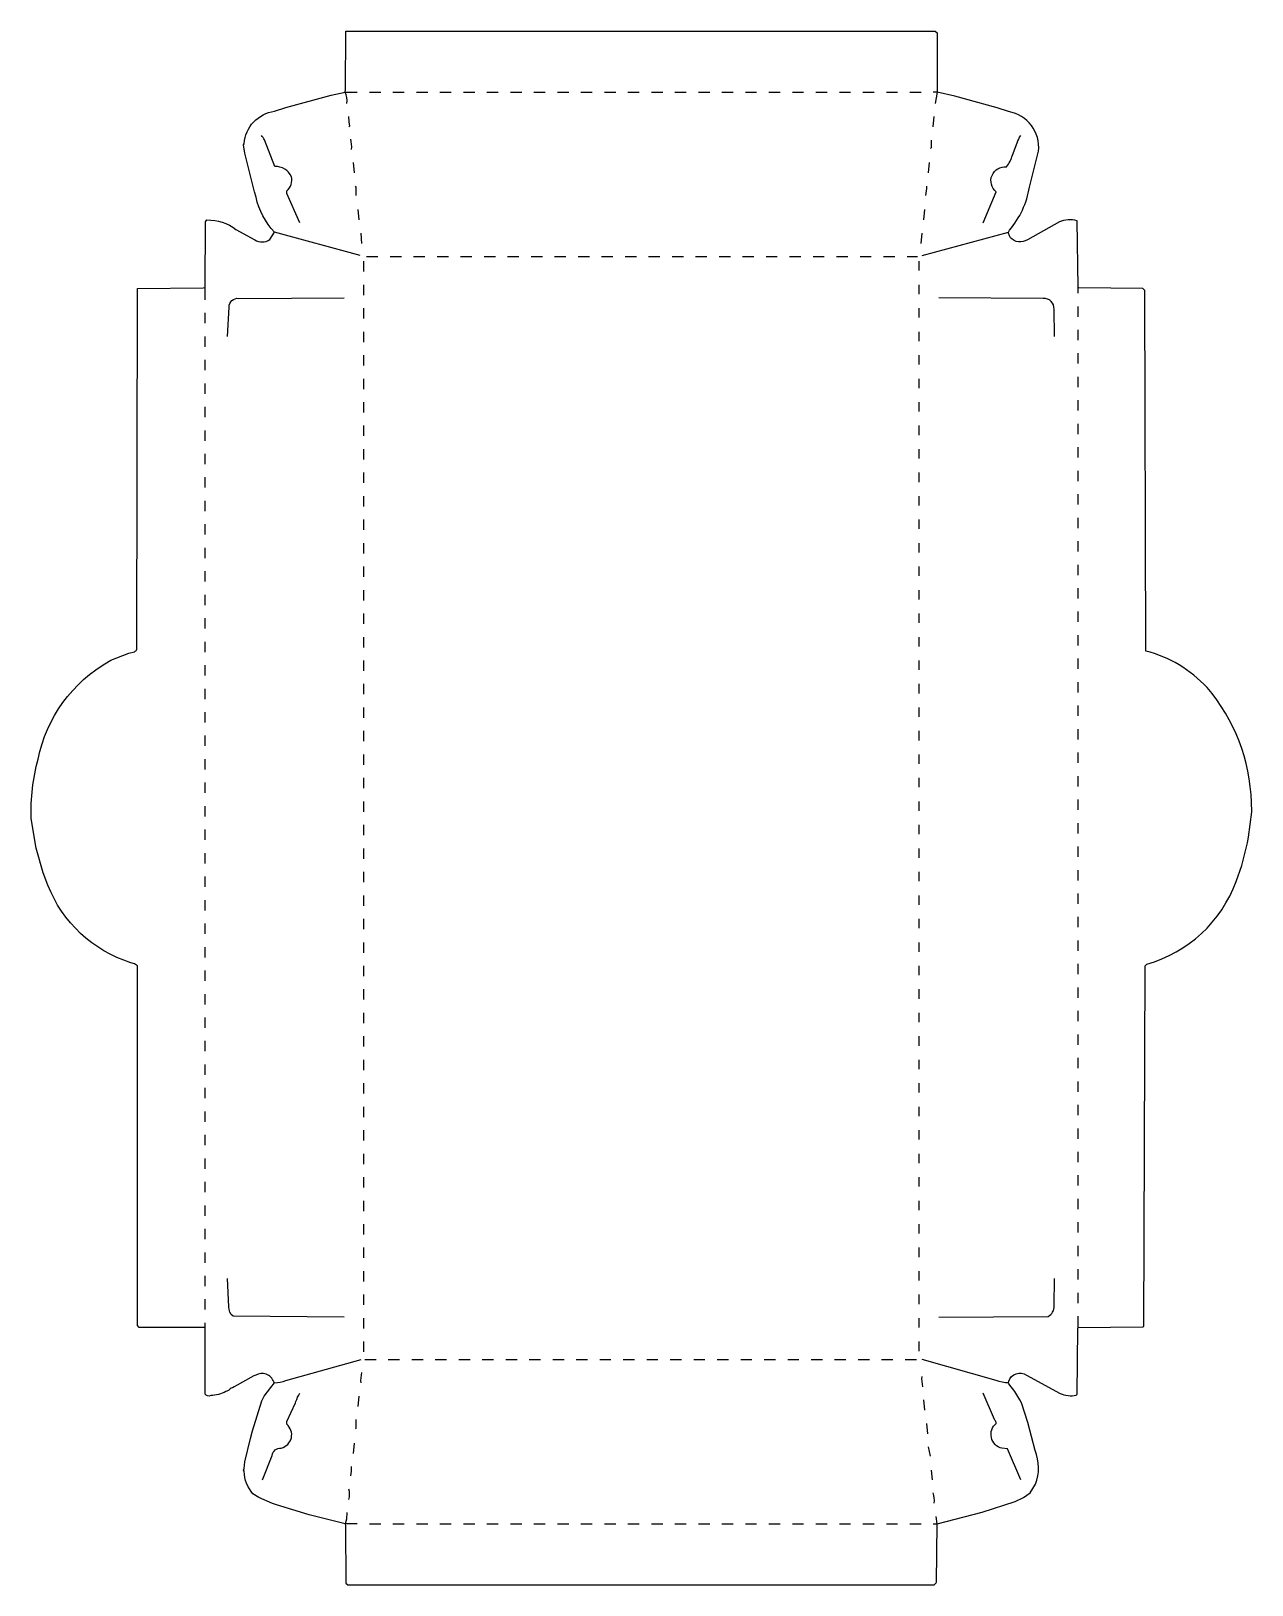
# Model space of a CAD drawing. Extents: x 67 to 1366, y 85 to 1739.
import ezdxf

# ---------------------------------------------------------------- set-up
doc = ezdxf.new("R2010")
doc.units = 0
doc.layers.get('0').update_dxf_attribs({"linetype": 'CONTINUOUS'})

msp = doc.modelspace()

# ---------------------------------------------------------------- linework, layer by layer
at = {"color": 250, "linetype": 'CONTINUOUS'}
for points in [[(403, 1662, 0.14267), (401, 1674), (401.50806, 1677.007809), (402, 1739), (1029, 1739), (1031, 1737), (1031, 1674), (1029, 1662)], [(417, 1500), (326, 1525, -0.136962), (306.3, 1562.1), (304.647059, 1567.911765), (294.430769, 1609.053846), (293, 1618), (293.569231, 1619.053846, -0.354176), (326.1, 1653.7), (338.1, 1657.7), (386.088235, 1670.647059), (401, 1674), (414, 1674)], [(1015, 1500), (1107, 1525), (1108, 1527, 0.135243), (1129.3, 1572.9), (1139, 1611, 0.394261), (1107.1, 1653.3), (1095.1, 1657.3), (1049.911765, 1669.647059), (1031, 1674), (1027, 1674)], [(353, 1535), (339, 1566), (339, 1569, 0.275846), (344, 1584, 0.30247), (326.264151, 1594.924528), (315.2, 1623.1, 0.085479), (312, 1628)], [(408, 1613, 0.091428), (407, 1624)], [(1080, 1535), (1094, 1568, -0.757486), (1104.94, 1594.42, 0.091274), (1111.2, 1606.9), (1116.3, 1619.9, -0.077257), (1120, 1628)], [(252, 1453), (252, 1466), (252.49286, 1535.993058), (254, 1538, -0.166407), (284.9, 1527.8), (304.9, 1516.7, 0.288646), (321, 1517), (326, 1525)], [(1181, 1460), (1181, 1466), (1180, 1537, 0.183691), (1161.1, 1535.8), (1127.1, 1516.7, -0.353084), (1109, 1519), (1108.2, 1521.1, -0.113888), (1107, 1525)], [(252, 359), (182, 359), (180, 361), (180, 744), (177.1, 746.2), (173.088235, 747.352941, -0.227948), (84.8, 829.9), (79.7, 842.9), (72.384615, 869.076923), (67, 901, -0.071458), (74.352941, 963.911765, -0.216699), (149.9, 1068.2), (151.9, 1069.2), (171.088235, 1076.647059), (176.9, 1078.3, 0.192366), (179.501302, 1081.001295), (180, 1465), (250.1, 1465.7), (252, 1466)], [(1181, 359), (1250.1, 359.7), (1251.000027, 360.005208), (1252.498698, 743.998705), (1254.1, 745.8, 0.241244), (1349.2, 833.9), (1355.3, 850.9), (1361.384615, 874.923077), (1362.405405, 880.932432), (1366, 908), (1365.455172, 918.037931, 0.172884), (1318.247788, 1040.216814, 0.147437), (1252.999973, 1079.005208), (1252, 1463), (1250, 1465), (1181.9, 1465.8), (1181, 1466)], [(276, 1414), (277.647059, 1445.088235, -0.461584), (288.004385, 1454.504464), (400, 1455)], [(1156, 1414), (1155.517203, 1442.983907, 0.446799), (1143.995576, 1454.504504), (1033, 1455)], [(400, 370), (282, 371, -0.248892), (277.470769, 381.026154), (276, 411)], [(1033, 370), (1149.1, 370.8, 0.297758), (1155.517203, 382.016093), (1156, 411)], [(414, 150), (401, 150), (362.911765, 159.647059), (328.1, 170.2), (323.9, 171.7), (309.1, 178.2), (303, 182, -0.166599), (293.569231, 205.946154), (293, 207), (293.569231, 209.053846), (294.430769, 215.946154), (300.3, 240.9), (302.352941, 248.911765), (312.3, 280.9), (315, 286), (322, 295), (326, 300), (325.2, 301.1, 0.469337), (305.9, 308.3), (304.1, 307.7), (283, 296), (281.1, 294.8, 0.113019), (277, 292), (274.1, 290.8, -0.126592), (258.053846, 286.569231, -0.357664), (252, 288), (252, 359), (252, 364)], [(1027, 150), (1031, 150), (1078.911765, 162.352941), (1114.1, 173.8), (1122.9, 178.2), (1130, 183), (1135.7, 192.1, 0.188017), (1135.352941, 228.088235), (1127.647059, 257.911765), (1120.7, 278.9), (1119.2, 282.1), (1113.752941, 290.788235), (1107.2, 299.1), (1107, 300), (1107.3, 301.9, -0.489488), (1126.1, 308.3), (1161.9, 288.8, 0.158508), (1179, 287), (1180, 288), (1180.8, 358.1), (1181, 359), (1181, 371)], [(326, 300, 0.069557), (338.088235, 302.647059), (418, 325)], [(1107, 300, -0.078378), (1093.911765, 302.647059), (1015, 325)], [(313, 197), (323.3, 222.9, -0.388623), (333.1, 230.7, 0.617816), (339, 256), (339, 259), (348.2, 278.9), (348.7, 280.1, -0.067299), (353, 289)], [(1120, 197), (1106, 230), (1100.06, 230.42, -0.622681), (1094, 257), (1094, 258, -0.067868), (1092.2, 261.1), (1080, 289)], [(405, 176, 0.165548), (405, 187)], [(1028, 172, 0.091428), (1027, 183)], [(403, 162), (402.569231, 155.053846), (401, 150), (401.508192, 147.992068), (402, 87), (404, 85), (1028, 85, 0.087035), (1030.50806, 88.007809), (1031, 150), (1030, 158)]]:
    msp.add_lwpolyline(points, format="xyb", dxfattribs=at)
for points in [[(427, 1674), (439, 1674)], [(452, 1674), (464, 1674)], [(477, 1674), (489, 1674)], [(502, 1674), (514, 1674)], [(527, 1674), (539, 1674)], [(552, 1674), (564, 1674)], [(577, 1674), (589, 1674)], [(602, 1674), (614, 1674)], [(627, 1674), (639, 1674)], [(652, 1674), (664, 1674)], [(677, 1674), (689, 1674)], [(702, 1674), (714, 1674)], [(727, 1674), (739, 1674)], [(752, 1674), (764, 1674)], [(777, 1674), (789, 1674)], [(802, 1674), (814, 1674)], [(827, 1674), (839, 1674)], [(852, 1674), (864, 1674)], [(877, 1674), (889, 1674)], [(902, 1674), (914, 1674)], [(927, 1674), (939, 1674)], [(952, 1674), (964, 1674)], [(977, 1674), (989, 1674)], [(1002, 1674), (1014, 1674)], [(1027, 1637), (1028, 1648)], [(1024, 1614), (1025, 1615), (1025, 1623)], [(411, 1588), (410, 1599)], [(1022, 1588), (1023, 1599)], [(416, 1538), (415, 1549)], [(1014, 1513), (1015, 1524)], [(424, 1499), (436, 1499)], [(449, 1499), (461, 1499)], [(474, 1499), (486, 1499)], [(499, 1499), (511, 1499)], [(524, 1499), (536, 1499)], [(549, 1499), (561, 1499)], [(574, 1499), (586, 1499)], [(599, 1499), (611, 1499)], [(624, 1499), (636, 1499)], [(649, 1499), (661, 1499)], [(674, 1499), (686, 1499)], [(699, 1499), (711, 1499)], [(724, 1499), (736, 1499)], [(749, 1499), (761, 1499)], [(774, 1499), (786, 1499)], [(799, 1499), (811, 1499)], [(824, 1499), (836, 1499)], [(849, 1499), (861, 1499)], [(874, 1499), (886, 1499)], [(899, 1499), (911, 1499)], [(924, 1499), (936, 1499)], [(949, 1499), (961, 1499)], [(974, 1499), (986, 1499)], [(999, 1499), (1010, 1499)], [(1012, 1484), (1012, 1494)], [(1012, 1459), (1012, 1469)], [(252, 1428), (252, 1439)], [(1012, 1434), (1012, 1444)], [(252, 1403), (252, 1414)], [(1012, 1409), (1012, 1419)], [(1012, 1384), (1012, 1394)], [(252, 1378), (252, 1389)], [(252, 1353), (252, 1364)], [(1012, 1359), (1012, 1369)], [(1012, 1334), (1012, 1344)], [(252, 1328), (252, 1339)], [(252, 1303), (252, 1314)], [(1012, 1309), (1012, 1319)], [(1012, 1284), (1012, 1294)], [(252, 1278), (252, 1289)], [(252, 1253), (252, 1264)], [(1012, 1259), (1012, 1269)], [(1012, 1234), (1012, 1244)], [(252, 1228), (252, 1239)], [(252, 1203), (252, 1214)], [(1012, 1209), (1012, 1219)], [(1012, 1184), (1012, 1194)], [(252, 1178), (252, 1189)], [(252, 1153), (252, 1164)], [(1012, 1159), (1012, 1169)], [(1012, 1134), (1012, 1144)], [(252, 1128), (252, 1139)], [(252, 1103), (252, 1114)], [(1012, 1109), (1012, 1119)], [(1012, 1084), (1012, 1094)], [(252, 1078), (252, 1089)], [(252, 1053), (252, 1064)], [(1012, 1059), (1012, 1069)], [(1012, 1034), (1012, 1044)], [(252, 1028), (252, 1039)], [(252, 1003), (252, 1014)], [(1012, 1009), (1012, 1019)], [(1012, 984), (1012, 994)], [(252, 978), (252, 989)], [(252, 953), (252, 964)], [(1012, 959), (1012, 969)], [(1012, 934), (1012, 944)], [(252, 928), (252, 939)], [(252, 903), (252, 914)], [(1012, 909), (1012, 919)], [(1012, 884), (1012, 894)], [(252, 878), (252, 889)], [(252, 853), (252, 864)], [(1012, 859), (1012, 869)], [(1012, 834), (1012, 844)], [(252, 828), (252, 839)], [(252, 803), (252, 814)], [(1012, 809), (1012, 819)], [(1012, 784), (1012, 794)], [(252, 778), (252, 789)], [(252, 753), (252, 764)], [(1012, 759), (1012, 769)], [(252, 728), (252, 739)], [(1012, 734), (1012, 744)], [(252, 703), (252, 714)], [(1012, 709), (1012, 719)], [(252, 678), (252, 689)], [(1012, 684), (1012, 694)], [(252, 653), (252, 664)], [(1012, 659), (1012, 669)], [(252, 628), (252, 639)], [(1012, 634), (1012, 644)], [(252, 603), (252, 614)], [(1012, 609), (1012, 619)], [(252, 578), (252, 589)], [(1012, 584), (1012, 594)], [(252, 553), (252, 564)], [(1012, 559), (1012, 569)], [(252, 528), (252, 539)], [(1012, 534), (1012, 544)], [(252, 503), (252, 514)], [(1012, 509), (1012, 519)], [(252, 478), (252, 489)], [(1012, 484), (1012, 494)], [(252, 453), (252, 464)], [(1012, 459), (1012, 469)], [(252, 428), (252, 439)], [(1012, 434), (1012, 444)], [(252, 403), (252, 414)], [(1012, 409), (1012, 419)], [(252, 378), (252, 389)], [(1012, 384), (1012, 394)], [(1012, 359), (1012, 369)], [(1012, 334), (1012, 344)], [(422, 325), (434, 325)], [(447, 325), (459, 325)], [(472, 325), (484, 325)], [(497, 325), (509, 325)], [(522, 325), (534, 325)], [(547, 325), (559, 325)], [(572, 325), (584, 325)], [(597, 325), (609, 325)], [(622, 325), (634, 325)], [(647, 325), (659, 325)], [(672, 325), (684, 325)], [(697, 325), (709, 325)], [(722, 325), (734, 325)], [(747, 325), (759, 325)], [(772, 325), (784, 325)], [(797, 325), (809, 325)], [(822, 325), (834, 325)], [(847, 325), (859, 325)], [(872, 325), (884, 325)], [(897, 325), (909, 325)], [(922, 325), (934, 325)], [(947, 325), (959, 325)], [(972, 325), (984, 325)], [(997, 325), (1009, 325)], [(415, 275), (416, 286)], [(1018, 271), (1017, 282)], [(412, 251), (413, 252), (413, 261)], [(1021, 246), (1020, 257)], [(410, 225), (411, 236)], [(427, 150), (439, 150)], [(452, 150), (464, 150)], [(477, 150), (489, 150)], [(502, 150), (514, 150)], [(527, 150), (539, 150)], [(552, 150), (564, 150)], [(577, 150), (589, 150)], [(602, 150), (614, 150)], [(627, 150), (639, 150)], [(652, 150), (664, 150)], [(677, 150), (689, 150)], [(702, 150), (714, 150)], [(727, 150), (739, 150)], [(752, 150), (764, 150)], [(777, 150), (789, 150)], [(802, 150), (814, 150)], [(827, 150), (839, 150)], [(852, 150), (864, 150)], [(877, 150), (889, 150)], [(902, 150), (914, 150)], [(927, 150), (939, 150)], [(952, 150), (964, 150)], [(977, 150), (989, 150)], [(1002, 150), (1014, 150)]]:
    msp.add_lwpolyline(points, dxfattribs=at)
at = {"color": 27, "linetype": 'CONTINUOUS'}
for points in [[(405, 1637), (406, 1638), (405.42, 1642.06), (405, 1648)], [(1017, 1538), (1018, 1549)], [(419, 1513), (418, 1524)], [(1024, 222), (1022, 232)], [(1026, 197), (1025, 207)]]:
    msp.add_lwpolyline(points, dxfattribs=at)
at = {"color": 247, "linetype": 'CONTINUOUS'}
msp.add_lwpolyline([(413, 1564), (413, 1573), (412, 1574)], dxfattribs=at)
msp.add_lwpolyline([(1019, 1564, 0.075231), (1020, 1574)], format="xyb", dxfattribs=at)
at = {"color": 251, "linetype": 'CONTINUOUS'}
for points in [[(421, 1483), (421, 1494)], [(421, 1458), (421, 1469)], [(421, 1433), (421, 1444)], [(1181, 1435), (1181, 1446)], [(421, 1408), (421, 1419)], [(1181, 1410), (1181, 1421)], [(421, 1383), (421, 1394)], [(1181, 1385), (1181, 1396)], [(421, 1358), (421, 1369)], [(1181, 1360), (1181, 1371)], [(421, 1333), (421, 1344)], [(1181, 1335), (1181, 1346)], [(421, 1308), (421, 1319)], [(1181, 1310), (1181, 1321)], [(421, 1283), (421, 1294)], [(1181, 1285), (1181, 1296)], [(421, 1258), (421, 1269)], [(1181, 1260), (1181, 1271)], [(421, 1233), (421, 1244)], [(1181, 1235), (1181, 1246)], [(421, 1208), (421, 1219)], [(1181, 1210), (1181, 1221)], [(421, 1183), (421, 1194)], [(1181, 1185), (1181, 1196)], [(421, 1158), (421, 1169)], [(1181, 1160), (1181, 1171)], [(421, 1133), (421, 1144)], [(1181, 1135), (1181, 1146)], [(421, 1108), (421, 1119)], [(1181, 1110), (1181, 1121)], [(421, 1083), (421, 1094)], [(1181, 1085), (1181, 1096)], [(421, 1058), (421, 1069)], [(1181, 1060), (1181, 1071)], [(421, 1033), (421, 1044)], [(1181, 1035), (1181, 1046)], [(421, 1008), (421, 1019)], [(1181, 1010), (1181, 1021)], [(421, 983), (421, 994)], [(1181, 985), (1181, 996)], [(421, 958), (421, 969)], [(1181, 960), (1181, 971)], [(421, 933), (421, 944)], [(1181, 935), (1181, 946)], [(421, 908), (421, 919)], [(1181, 910), (1181, 921)], [(421, 883), (421, 894)], [(1181, 885), (1181, 896)], [(421, 858), (421, 869)], [(1181, 860), (1181, 871)], [(421, 833), (421, 844)], [(1181, 835), (1181, 846)], [(421, 808), (421, 819)], [(1181, 810), (1181, 821)], [(421, 783), (421, 794)], [(1181, 785), (1181, 796)], [(421, 758), (421, 769)], [(1181, 760), (1181, 771)], [(1181, 735), (1181, 746)], [(421, 733), (421, 744)], [(421, 708), (421, 719)], [(1181, 710), (1181, 721)], [(1181, 685), (1181, 696)], [(421, 683), (421, 694)], [(421, 658), (421, 669)], [(1181, 660), (1181, 671)], [(1181, 635), (1181, 646)], [(421, 633), (421, 644)], [(421, 608), (421, 619)], [(1181, 610), (1181, 621)], [(1181, 585), (1181, 596)], [(421, 583), (421, 594)], [(421, 558), (421, 569)], [(1181, 560), (1181, 571)], [(1181, 535), (1181, 546)], [(421, 533), (421, 544)], [(421, 508), (421, 519)], [(1181, 510), (1181, 521)], [(421, 483), (421, 494)], [(1181, 485), (1181, 496)], [(421, 458), (421, 469)], [(1181, 460), (1181, 471)], [(421, 433), (421, 444)], [(1181, 435), (1181, 446)], [(421, 408), (421, 419)], [(1181, 410), (1181, 421)], [(421, 383), (421, 394)], [(1181, 385), (1181, 396)], [(421, 358), (421, 369)], [(421, 333), (421, 344)]]:
    msp.add_lwpolyline(points, dxfattribs=at)
at = {"color": 27, "linetype": 'CONTINUOUS'}
for points in [[(418, 300, -0.091428), (419, 311)], [(1016, 296, -0.079254), (1015, 307)], [(407, 201, 0.075231), (408, 211)]]:
    msp.add_lwpolyline(points, format="xyb", dxfattribs=at)

doc.saveas('drawing.dxf')
